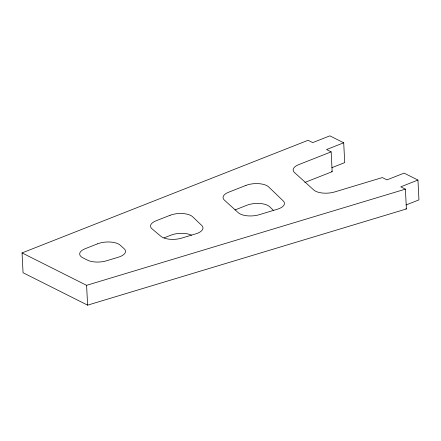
<?xml version="1.0" encoding="UTF-8"?>
<svg xmlns="http://www.w3.org/2000/svg" width="441" height="441" viewBox="0 0 441 441"><rect width="100%" height="100%" fill="white"/><g stroke="black" fill="none" stroke-linecap="round" stroke-linejoin="round"><path stroke-width="0.66" d="M406.078 204.955L418.95 199.889L417.947 180.066L400.781 186.824L405.395 189.139L406.398 208.962L87.61 305.155L23.053 272.742L22.05 252.919L308.105 140.288L312.713 142.603L329.879 135.845L343.71 142.79L344.713 162.613L331.841 167.685M343.71 142.79L326.544 149.549L331.158 151.864L332.161 171.687L304.847 182.442M331.158 151.864L298.612 164.675A14.713 6.428 -2.9 0 0 294.5 172.552L313.766 189.988A14.713 6.428 -2.9 0 0 334.625 191.962L382.341 177.563L386.95 179.878L404.11 173.12L417.947 180.066M164.013 237.892L171.036 235.13A14.713 6.428 -2.9 0 1 191.526 235.174M234.981 209.949L246.966 205.23A14.713 6.428 -2.9 0 1 269.655 206.735L273.299 210.236M22.05 252.919L86.601 285.333L405.395 189.139M331.582 171.395L332.161 171.687M405.819 208.67L406.398 208.962M86.601 285.333L87.61 305.155M97.67 243.796L85.152 248.724A14.713 6.428 -2.9 0 0 82.93 257.864L87.423 260.118A14.713 6.428 -2.9 0 0 106.386 260.829L118.364 257.219A14.713 6.428 -2.9 0 0 124.18 248.752L120.233 245.179A14.713 6.428 -2.9 0 0 97.67 243.796M170.028 215.307L155.993 220.836A14.713 6.428 -2.9 0 0 152.04 228.857L160.888 236.315A14.713 6.428 -2.9 0 0 181.582 238.14L195.821 233.84A14.713 6.428 -2.9 0 0 201.763 225.494L192.717 216.807A14.713 6.428 -2.9 0 0 170.028 215.307M245.962 185.407L228.532 192.27A14.713 6.428 -2.9 0 0 224.414 200.148L238.338 212.749A14.713 6.428 -2.9 0 0 259.198 214.717L277.29 209.26A14.713 6.428 -2.9 0 0 283.232 200.914L268.652 186.907A14.713 6.428 -2.9 0 0 245.962 185.407"/></g></svg>
